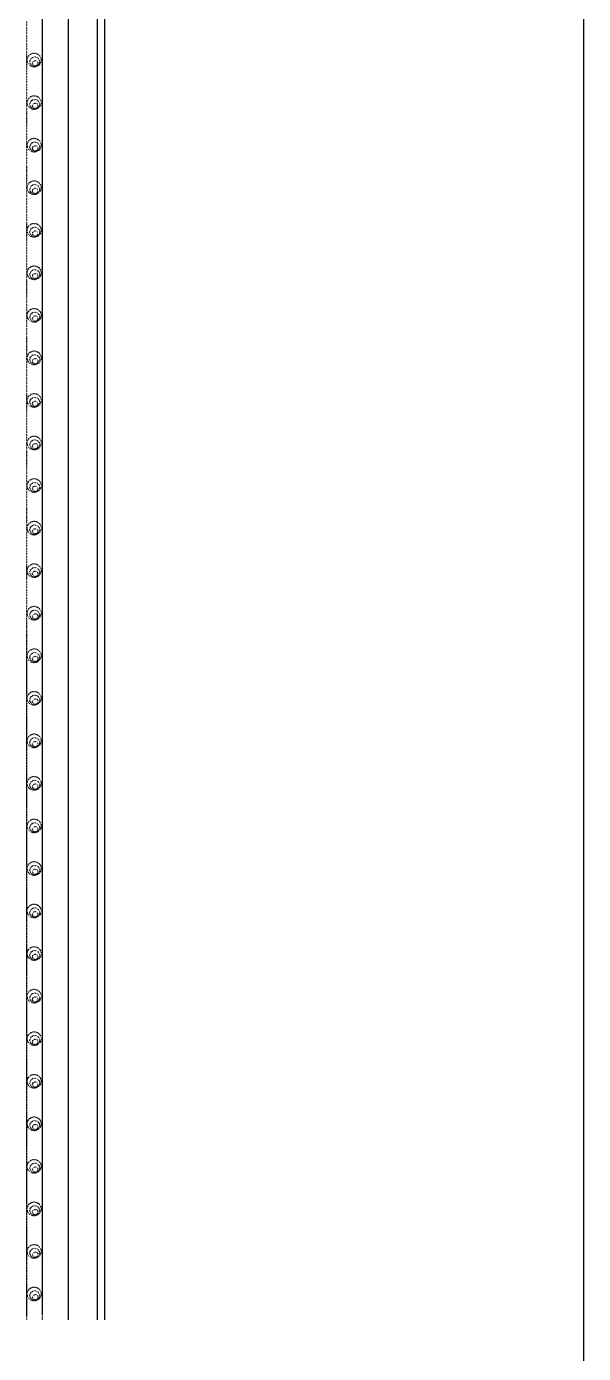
# Model space of a CAD drawing. Header units: millimetres. Extents: x 981 to 33574, y 16402 to 34985.
# Drawn here: x 32040 to 33574, y 29415 to 33073 of the extents above; entities that cross this region are included whole.
import ezdxf

# ---------------------------------------------------------------- set-up
doc = ezdxf.new("R2010")
doc.units = ezdxf.units.MM
doc.linetypes.add('DOT', pattern=[0.25, 0, -0.25])
doc.layers.add('www.cad-blocks.net', color=7, linetype='Continuous')
doc.styles.add('DIM_FONT', font='SIMPLEX.shx', dxfattribs={"width": 0.8})
doc.styles.get("Standard").update_dxf_attribs({"font": 'arial.ttf'})

# ---------------------------------------------------------------- blocks, each defined once
blk = doc.blocks.new('A$C409B35DF')
for p, q in [((3274.8, 3775), (3274.8, 0)), ((3294.8, 3795), (3294.8, 0)), ((3194.8, 3695), (3194.8, 0)), ((3122.9, 3677.5), (3122.9, 12.5))]:
    blk.add_line(p, q)
at = {"linetype": 'DOT'}
for p, q in [((3122.9, 3623.1), (3122.9, 0)), ((3080.3, 3580.5), (3080.3, 0)), ((3080.3, 1889.4), (3080.3, 12.5)), ((3122.9, 1889.4), (3122.9, 12.5))]:
    blk.add_line(p, q, dxfattribs=at)
for centre, radius in [((3101.2, 3473), 19.1), ((3102.7, 3468.6), 13.2), ((3104.2, 3464.2), 7.35), ((3101.2, 3355.7), 19.1), ((3102.7, 3351.3), 13.2), ((3104.2, 3346.9), 7.35), ((3101.2, 3238.4), 19.1), ((3102.7, 3234), 13.2), ((3104.2, 3229.6), 7.35), ((3101.2, 3121.1), 19.1), ((3102.7, 3116.7), 13.2), ((3104.2, 3112.3), 7.35), ((3101.2, 3003.8), 19.1), ((3102.7, 2999.4), 13.2), ((3104.2, 2995), 7.35), ((3101.2, 2886.5), 19.1), ((3102.7, 2882.1), 13.2), ((3104.2, 2877.7), 7.35), ((3101.2, 2769.2), 19.1), ((3102.7, 2764.8), 13.2), ((3104.2, 2760.4), 7.35), ((3101.2, 2651.9), 19.1), ((3102.7, 2647.5), 13.2), ((3104.2, 2643), 7.35), ((3101.2, 2534.6), 19.1), ((3102.7, 2530.2), 13.2), ((3104.2, 2525.7), 7.35), ((3101.2, 2417.3), 19.1), ((3102.7, 2412.8), 13.2), ((3104.2, 2408.4), 7.35), ((3101.2, 2299.9), 19.1), ((3102.7, 2295.5), 13.2), ((3104.2, 2291.1), 7.35), ((3101.2, 2182.6), 19.1), ((3102.7, 2178.2), 13.2), ((3104.2, 2173.8), 7.35), ((3101.2, 2065.3), 19.1), ((3102.7, 2060.9), 13.2), ((3104.2, 2056.5), 7.35), ((3101.2, 1948), 19.1), ((3102.7, 1943.6), 13.2), ((3104.2, 1939.2), 7.35), ((3101.2, 1830.7), 19.1), ((3102.7, 1826.3), 13.2), ((3104.2, 1821.9), 7.35), ((3101.2, 1713.4), 19.1), ((3102.7, 1709), 13.2), ((3104.2, 1704.6), 7.35), ((3101.2, 1596.1), 19.1), ((3102.7, 1591.7), 13.2), ((3104.2, 1587.3), 7.35), ((3101.2, 1478.8), 19.1), ((3102.7, 1474.4), 13.2), ((3104.2, 1470), 7.35), ((3101.2, 1361.5), 19.1), ((3102.7, 1357.1), 13.2), ((3104.2, 1352.6), 7.35), ((3101.2, 1244.2), 19.1), ((3102.7, 1239.8), 13.2), ((3104.2, 1235.3), 7.35), ((3101.2, 1126.9), 19.1), ((3102.7, 1122.4), 13.2), ((3104.2, 1118), 7.35), ((3101.2, 1009.6), 19.1), ((3102.7, 1005.1), 13.2), ((3104.2, 1000.7), 7.35), ((3101.2, 892.2), 19.1), ((3102.7, 887.8), 13.2), ((3104.2, 883.4), 7.35), ((3101.2, 774.9), 19.1), ((3102.7, 770.5), 13.2), ((3104.2, 766.1), 7.35), ((3101.2, 657.6), 19.1), ((3102.7, 653.2), 13.2), ((3104.2, 648.8), 7.35), ((3101.2, 540.3), 19.1), ((3102.7, 535.9), 13.2), ((3104.2, 531.5), 7.35), ((3101.2, 423), 19.1), ((3102.7, 418.6), 13.2), ((3104.2, 414.2), 7.35), ((3101.2, 305.7), 19.1), ((3102.7, 301.3), 13.2), ((3104.2, 296.9), 7.35), ((3101.2, 188.4), 19.1), ((3102.7, 184), 13.2), ((3104.2, 179.6), 7.35), ((3101.2, 71.1), 19.1), ((3102.7, 66.7), 13.2), ((3104.2, 62.3), 7.35)]:
    blk.add_circle(centre, radius, dxfattribs=at)
at = {"linetype": 'DOT', "width": 0.8, "flags": 9}
for tag in ['XSIZE', 'YSIZE']:
    blk.add_attdef(tag, (526.3, 950.9), '', height=3, rotation=270, dxfattribs=at)
at = {"style": 'DIM_FONT', "oblique": -180, "text_generation_flag": 4, "width": 0.8, "flags": 9}
for tag in ['XSIZE', 'YSIZE']:
    blk.add_attdef(tag, (1617.7, 377.5), '', height=0.5, rotation=180, dxfattribs=at)
at = {"style": 'DIM_FONT', "width": 0.8, "flags": 9}
for tag in ['YSIZE', 'XSIZE']:
    blk.add_attdef(tag, (1731.8, 377.5), '', height=0.5, dxfattribs=at)
blk = doc.blocks.new('A$C527B538A')
blk.add_blockref('A$C409B35DF', (0, 0))
blk = doc.blocks.new('FORMAT')
at = {"color": 155, "true_color": 0x546d8e}
for p, q in [((33574, 34985.3), (33574, 16401.7)), ((33574, 34135.8), (33574, 17047.8))]:
    blk.add_line(p, q, dxfattribs=at)

msp = doc.modelspace()

# ---------------------------------------------------------------- block references
msp.add_blockref('A$C527B538A', (28959.7, 29507.9))
at = {"layer": 'www.cad-blocks.net'}
msp.add_blockref('FORMAT', (0, 0), dxfattribs=at)

doc.saveas('drawing.dxf')
